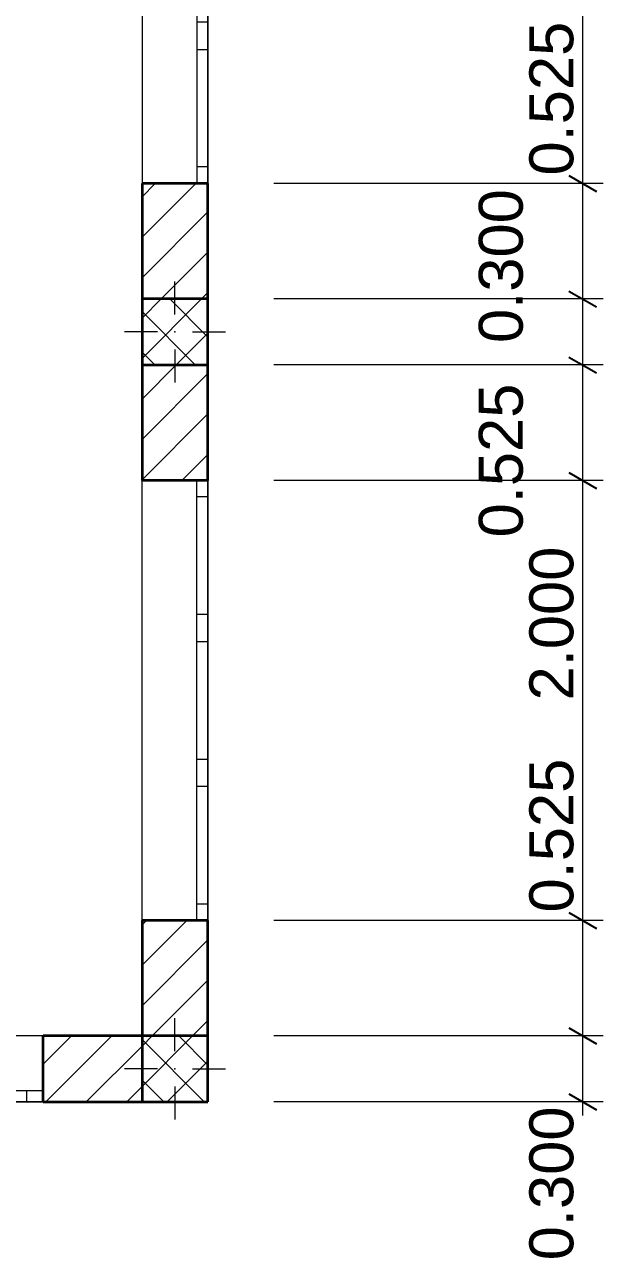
# Model space of a CAD drawing. Header units: millimetres. Extents: x -6000 to 13299, y -11438 to 14364.
# Drawn here: x 10666 to 13299, y -4481 to 1135 of the extents above; entities that cross this region are included whole.
import ezdxf

# ---------------------------------------------------------------- set-up
doc = ezdxf.new("R2010")
doc.units = ezdxf.units.MM
doc.header["$MEASUREMENT"] = 0
doc.linetypes.add('Wipeout_Contour', pattern=[1000, 0, -1000])
for name, color, linetype in [('ArchiCAD Windows', 7, 'Continuous'), ('Dimensioning - General', 7, 'Continuous'), ('Structural - Bearing', 7, 'Continuous')]:
    doc.layers.add(name, color=color, linetype=linetype)
for name, color, linetype, lineweight, true_color in [('ArchiCAD Windows_Pen_No__23', 7, 'Continuous', 20, 0xff6600), ('ArchiCAD Windows_Pen_No__3', 7, 'Continuous', 18, 0xff6600), ('Dimensioning - General_Pen_No__45', 7, 'Continuous', 25, 0x40a5ff), ('Dimensioning - General_Pen_No__85', 7, 'Continuous', 20, 0x80c2ff), ('Structural - Bearing_Pen_No__168', 7, 'Continuous', 13, 0xfe847a), ('Structural - Bearing_Pen_No__169', 7, 'Continuous', 13, 0x68b353), ('Structural - Bearing_Pen_No__28', 7, 'Continuous', 35, 0xa80f02), ('Structural - Bearing_Pen_No__89', 7, 'Continuous', 20, 0x71cebe)]:
    doc.layers.add(name, color=color, linetype=linetype, lineweight=lineweight, true_color=true_color)
for name, color, linetype, lineweight in [('ArchiCAD Windows_Pen_No__27', 7, 'Continuous', 35), ('Dimensioning - General_Pen_No__46', 5, 'Continuous', 25), ('Structural - Bearing_Pen_No__20', 1, 'Continuous', 0), ('Structural - Bearing_Pen_No__27', 7, 'Continuous', 35)]:
    doc.layers.add(name, color=color, linetype=linetype, lineweight=lineweight)
doc.styles.add('GENERATED_STYLE_1', font='')
doc.styles.get('GENERATED_STYLE_1').set_extended_font_data('Arial')
doc.dimstyles.new('GENERATED_STYLE__2', dxfattribs={"dimtxt": 200, "dimasz": 95, "dimexe": 0.18, "dimexo": 300, "dimgap": 0.09, "dimtad": 1, "dimdec": 3, "dimlfac": 0.001, "dimzin": 0, "dimdsep": 46, "dimtxsty": 'GENERATED_STYLE_1', "dimblk": 'ARROWHEAD_2', "dimblk1": 'ARROWHEAD_2', "dimblk2": 'ARROWHEAD_2', "dimcen": 0.09, "dimclrd": 256, "dimclre": 256, "dimclrt": 5, "dimadec": 0, "dimazin": 0, "dimtfac": 1, "dimtdec": 4, "dimtmove": 0, "dimatfit": 3, "dimfxl": 0, "dimtolj": 1, "dimtzin": 0, "dimarcsym": 0})
pattern_1 = [(45, (0, 0), (-91.9239, 91.9239), [])]
pattern_2 = [(45, (0, 0), (-91.9239, 91.9239), []), (135, (0, 0), (91.9239, 91.9239), [])]

# ---------------------------------------------------------------- blocks, each defined once
blk = doc.blocks.new('Slab_1_3', base_point=(2000, -3761.4))
at = {"layer": 'Structural - Bearing_Pen_No__89', "linetype": 'Continuous', "flags": 128}
blk.add_lwpolyline([(2000, -3761.4), (11500, -3761.4), (11500, 3238.6), (2000, 3238.6)], close=True, dxfattribs=at)
blk = doc.blocks.new('Triple Window with Side Transoms 17')
at = {"layer": 'ArchiCAD Windows_Pen_No__23', "linetype": 'Continuous'}
for p, q in [((-1000, 0), (-925, 0)), ((-925, 0), (-925, -50)), ((-391.7, -50), (-391.7, 0)), ((-391.7, 0), (-316.7, 0)), ((-316.7, 0), (-266.7, 0)), ((-266.7, 0), (-266.7, -50)), ((266.7, -50), (266.7, 0)), ((266.7, 0), (316.7, 0)), ((316.7, 0), (391.7, 0)), ((391.7, 0), (391.7, -50)), ((925, -50), (925, 0)), ((925, 0), (1000, 0)), ((-925, -50), (-1000, -50)), ((-316.7, -50), (-391.7, -50)), ((-266.7, -50), (-316.7, -50)), ((316.7, -50), (266.7, -50)), ((391.7, -50), (316.7, -50)), ((1000, -50), (925, -50))]:
    blk.add_line(p, q, dxfattribs=at)
at = {"layer": 'ArchiCAD Windows_Pen_No__27', "linetype": 'Continuous'}
for p, q in [((-1000, -50), (-1000, 0)), ((1000, -50), (1000, 0))]:
    blk.add_line(p, q, dxfattribs=at)
at = {"layer": 'ArchiCAD Windows_Pen_No__3', "linetype": 'Continuous'}
for p, q in [((-1000, 250), (1000, 250)), ((-925, 0), (-391.7, 0)), ((-266.7, 0), (266.7, 0)), ((391.7, 0), (925, 0)), ((-1000, -50), (1000, -50)), ((-391.7, -50), (-925, -50)), ((266.7, -50), (-266.7, -50)), ((925, -50), (391.7, -50))]:
    blk.add_line(p, q, dxfattribs=at)
blk = doc.blocks.new('Wall_4_3', base_point=(8300, -3611.4))
at = {"color": 254, "linetype": 'Wipeout_Contour', "lineweight": 0, "ltscale": 46543.591569}
blk.add_wipeout([(8300, -3461.4), (8300, -3761.4), (8750, -3761.4), (8750, -3711.4), (8750, -3461.4)], dxfattribs=at).dxf.layer = 'Structural - Bearing'
at = {"color": 254, "linetype": 'Wipeout_Contour', "lineweight": 0, "ltscale": 57593.22096}
blk.add_wipeout([(11200, -3461.4), (10750, -3461.4), (10750, -3711.4), (10750, -3761.4), (11200, -3761.4)], dxfattribs=at).dxf.layer = 'Structural - Bearing'
at = {"layer": 'Structural - Bearing_Pen_No__168', "linetype": 'Continuous'}
h = blk.add_hatch(dxfattribs=at)
h.set_pattern_fill('Common_Brick_0003', color=256, style=0, pattern_type=2)
h.set_pattern_definition(pattern_1)
h.paths.add_polyline_path([(8300, -3461.4), (8300, -3761.4), (8750, -3761.4), (8750, -3711.4), (8750, -3461.4)])
h = blk.add_hatch(dxfattribs=at)
h.set_pattern_fill('Common_Brick_0003', color=256, style=0, pattern_type=2)
h.set_pattern_definition(pattern_1)
h.paths.add_polyline_path([(11200, -3461.4), (10750, -3461.4), (10750, -3711.4), (10750, -3761.4), (11200, -3761.4)])
at = {"layer": 'Structural - Bearing_Pen_No__27', "linetype": 'Continuous'}
for p, q in [((8750, -3711.4), (8750, -3461.4)), ((10750, -3711.4), (10750, -3461.4)), ((8750, -3761.4), (8750, -3711.4)), ((10750, -3761.4), (10750, -3711.4))]:
    blk.add_line(p, q, dxfattribs=at)
at = {"layer": 'Structural - Bearing_Pen_No__27', "linetype": 'Continuous', "flags": 128}
for points in [[(8750, -3461.4), (8300, -3461.4)], [(11200, -3461.4), (10750, -3461.4)], [(8300, -3761.4), (8750, -3761.4)], [(10750, -3761.4), (11200, -3761.4)]]:
    blk.add_lwpolyline(points, dxfattribs=at)
at = {"layer": 'ArchiCAD Windows', "color": 21, "linetype": 'Continuous', "lineweight": 18, "true_color": 0xff9955, "xscale": -1, "zscale": 1000}
blk.add_blockref('Triple Window with Side Transoms 17', (9750, -3711.4), dxfattribs=at)
blk = doc.blocks.new('Wall_5_3', base_point=(11350, -3461.4))
at = {"color": 254, "linetype": 'Wipeout_Contour', "lineweight": 0, "ltscale": 56979.978927}
blk.add_wipeout([(11500, -411.4), (11200, -411.4), (11200, -936.4), (11450, -936.4), (11500, -936.4)], dxfattribs=at).dxf.layer = 'Structural - Bearing'
at = {"color": 254, "linetype": 'Wipeout_Contour', "lineweight": 0, "ltscale": 58999.890613}
blk.add_wipeout([(11200, -3461.4), (11500, -3461.4), (11500, -2936.4), (11450, -2936.4), (11200, -2936.4)], dxfattribs=at).dxf.layer = 'Structural - Bearing'
at = {"layer": 'Structural - Bearing_Pen_No__168', "linetype": 'Continuous'}
h = blk.add_hatch(dxfattribs=at)
h.set_pattern_fill('Common_Brick_0003', color=256, style=0, pattern_type=2)
h.set_pattern_definition(pattern_1)
h.paths.add_polyline_path([(11500, -411.4), (11200, -411.4), (11200, -936.4), (11450, -936.4), (11500, -936.4)])
h = blk.add_hatch(dxfattribs=at)
h.set_pattern_fill('Common_Brick_0003', color=256, style=0, pattern_type=2)
h.set_pattern_definition(pattern_1)
h.paths.add_polyline_path([(11200, -3461.4), (11500, -3461.4), (11500, -2936.4), (11450, -2936.4), (11200, -2936.4)])
at = {"layer": 'Structural - Bearing_Pen_No__27', "linetype": 'Continuous'}
for p, q in [((11450, -936.4), (11200, -936.4)), ((11500, -936.4), (11450, -936.4)), ((11450, -2936.4), (11200, -2936.4)), ((11500, -2936.4), (11450, -2936.4))]:
    blk.add_line(p, q, dxfattribs=at)
at = {"layer": 'Structural - Bearing_Pen_No__27', "linetype": 'Continuous', "flags": 128}
for points in [[(11200, -411.4), (11200, -936.4)], [(11500, -936.4), (11500, -411.4)], [(11200, -2936.4), (11200, -3461.4)], [(11500, -3461.4), (11500, -2936.4)]]:
    blk.add_lwpolyline(points, dxfattribs=at)
at = {"layer": 'ArchiCAD Windows', "color": 21, "linetype": 'Continuous', "lineweight": 18, "true_color": 0xff9955, "zscale": 1000, "rotation": 90}
blk.add_blockref('Triple Window with Side Transoms 17', (11450, -1936.4), dxfattribs=at)
blk = doc.blocks.new('Wall_6_3', base_point=(11350, -111.4))
at = {"color": 254, "linetype": 'Wipeout_Contour', "lineweight": 0, "ltscale": 58357.475048}
blk.add_wipeout([(11500, 2938.6), (11200, 2938.6), (11200, 2413.6), (11450, 2413.6), (11500, 2413.6)], dxfattribs=at).dxf.layer = 'Structural - Bearing'
at = {"color": 254, "linetype": 'Wipeout_Contour', "lineweight": 0, "ltscale": 56873.316729}
blk.add_wipeout([(11200, -111.4), (11500, -111.4), (11500, 413.6), (11450, 413.6), (11200, 413.6)], dxfattribs=at).dxf.layer = 'Structural - Bearing'
at = {"layer": 'Structural - Bearing_Pen_No__168', "linetype": 'Continuous'}
h = blk.add_hatch(dxfattribs=at)
h.set_pattern_fill('Common_Brick_0003', color=256, style=0, pattern_type=2)
h.set_pattern_definition(pattern_1)
h.paths.add_polyline_path([(11500, 2938.6), (11200, 2938.6), (11200, 2413.6), (11450, 2413.6), (11500, 2413.6)])
h = blk.add_hatch(dxfattribs=at)
h.set_pattern_fill('Common_Brick_0003', color=256, style=0, pattern_type=2)
h.set_pattern_definition(pattern_1)
h.paths.add_polyline_path([(11200, -111.4), (11500, -111.4), (11500, 413.6), (11450, 413.6), (11200, 413.6)])
at = {"layer": 'Structural - Bearing_Pen_No__27', "linetype": 'Continuous'}
for p, q in [((11450, 2413.6), (11200, 2413.6)), ((11500, 2413.6), (11450, 2413.6)), ((11450, 413.6), (11200, 413.6)), ((11500, 413.6), (11450, 413.6))]:
    blk.add_line(p, q, dxfattribs=at)
at = {"layer": 'Structural - Bearing_Pen_No__27', "linetype": 'Continuous', "flags": 128}
for points in [[(11200, 2938.6), (11200, 2413.6)], [(11500, 2413.6), (11500, 2938.6)], [(11200, 413.6), (11200, -111.4)], [(11500, -111.4), (11500, 413.6)]]:
    blk.add_lwpolyline(points, dxfattribs=at)
at = {"layer": 'ArchiCAD Windows', "color": 21, "linetype": 'Continuous', "lineweight": 18, "true_color": 0xff9955, "xscale": -1, "zscale": 1000, "rotation": 90}
blk.add_blockref('Triple Window with Side Transoms 17', (11450, 1413.6), dxfattribs=at)
blk = doc.blocks.new('Column_1_3', base_point=(11350, -3611.4))
at = {"color": 254, "linetype": 'Wipeout_Contour', "lineweight": 0, "ltscale": 47646.554222}
blk.add_wipeout([(11200, -3761.4), (11500, -3761.4), (11500, -3461.4), (11200, -3461.4)], dxfattribs=at).dxf.layer = 'Structural - Bearing'
at = {"layer": 'Structural - Bearing_Pen_No__169', "linetype": 'Continuous'}
h = blk.add_hatch(dxfattribs=at)
h.set_pattern_fill('Concrete_Block_0003', color=256, style=0, pattern_type=2)
h.set_pattern_definition(pattern_2)
h.paths.add_polyline_path([(11200, -3761.4), (11500, -3761.4), (11500, -3461.4), (11200, -3461.4)])
at = {"layer": 'Structural - Bearing_Pen_No__20', "linetype": 'Continuous'}
for p, q in [((11350, -3531.4), (11350, -3381.4)), ((11270, -3611.4), (11120, -3611.4)), ((11430, -3611.4), (11580, -3611.4)), ((11350, -3691.4), (11350, -3841.4))]:
    blk.add_line(p, q, dxfattribs=at)
blk.add_point((11350, -3611.4), dxfattribs=at)
at = {"layer": 'Structural - Bearing_Pen_No__28', "linetype": 'Continuous'}
for p, q in [((11500, -3461.4), (11200, -3461.4)), ((11200, -3461.4), (11200, -3761.4)), ((11500, -3761.4), (11500, -3461.4)), ((11200, -3761.4), (11500, -3761.4))]:
    blk.add_line(p, q, dxfattribs=at)
blk = doc.blocks.new('Column_9_3', base_point=(11350, -261.4))
at = {"color": 254, "linetype": 'Wipeout_Contour', "lineweight": 0, "ltscale": 45416.002294}
blk.add_wipeout([(11200, -411.4), (11500, -411.4), (11500, -111.4), (11200, -111.4)], dxfattribs=at).dxf.layer = 'Structural - Bearing'
at = {"layer": 'Structural - Bearing_Pen_No__169', "linetype": 'Continuous'}
h = blk.add_hatch(dxfattribs=at)
h.set_pattern_fill('Concrete_Block_0003', color=256, style=0, pattern_type=2)
h.set_pattern_definition(pattern_2)
h.paths.add_polyline_path([(11200, -411.4), (11500, -411.4), (11500, -111.4), (11200, -111.4)])
at = {"layer": 'Structural - Bearing_Pen_No__20', "linetype": 'Continuous'}
for p, q in [((11350, -181.4), (11350, -31.4)), ((11270, -261.4), (11120, -261.4)), ((11430, -261.4), (11580, -261.4)), ((11350, -341.4), (11350, -491.4))]:
    blk.add_line(p, q, dxfattribs=at)
blk.add_point((11350, -261.4), dxfattribs=at)
at = {"layer": 'Structural - Bearing_Pen_No__28', "linetype": 'Continuous'}
for p, q in [((11500, -111.4), (11200, -111.4)), ((11200, -111.4), (11200, -411.4)), ((11500, -411.4), (11500, -111.4)), ((11200, -411.4), (11500, -411.4))]:
    blk.add_line(p, q, dxfattribs=at)
blk = doc.blocks.new('*D62')
at = {"layer": 'Dimensioning - General_Pen_No__45', "linetype": 'Continuous'}
for p, q in [((13143.1, -3425.3), (13268.1, -3497.5)), ((13143.1, -3725.3), (13268.1, -3797.5))]:
    blk.add_line(p, q, dxfattribs=at)
at = {"layer": 'Dimensioning - General_Pen_No__85', "linetype": 'Continuous'}
for p, q in [((13299.4, -3461.4), (11800, -3461.4)), ((13205.6, -3761.4), (13205.6, -3461.4)), ((13299.4, -3761.4), (11800, -3761.4)), ((13205.6, -3822.5), (13205.6, -3761.4))]:
    blk.add_line(p, q, dxfattribs=at)
at = {"layer": 'Dimensioning - General_Pen_No__46', "insert": (13165.6, -4481.4), "char_height": 200, "attachment_point": 7, "rotation": 90, "style": 'GENERATED_STYLE_1'}
blk.add_mtext('\\A1;{\\fArial|b0|i0|c0|p34;0.300}', dxfattribs=at)
blk = doc.blocks.new('ARROWHEAD_2')
at = {"color": 0, "linetype": 'Continuous', "lineweight": 0}
for p, q in [((-0.378, -0.655), (0.378, 0.655)), ((0, 0), (-1, 0))]:
    blk.add_line(p, q, dxfattribs=at)
blk = doc.blocks.new('*D63')
at = {"layer": 'Dimensioning - General_Pen_No__45', "linetype": 'Continuous'}
for p, q in [((13143.1, -2900.3), (13268.1, -2972.5)), ((13143.1, -3425.3), (13268.1, -3497.5))]:
    blk.add_line(p, q, dxfattribs=at)
at = {"layer": 'Dimensioning - General_Pen_No__85', "linetype": 'Continuous'}
for p, q in [((13299.4, -2936.4), (11800, -2936.4)), ((13205.6, -3461.4), (13205.6, -2936.4)), ((13299.4, -3461.4), (11800, -3461.4))]:
    blk.add_line(p, q, dxfattribs=at)
blk = doc.blocks.new('*D64')
at = {"layer": 'Dimensioning - General_Pen_No__45', "linetype": 'Continuous'}
for p, q in [((13143.1, -900.3), (13268.1, -972.5)), ((13143.1, -2900.3), (13268.1, -2972.5))]:
    blk.add_line(p, q, dxfattribs=at)
at = {"layer": 'Dimensioning - General_Pen_No__85', "linetype": 'Continuous'}
for p, q in [((13299.4, -936.4), (11800, -936.4)), ((13205.6, -2936.4), (13205.6, -936.4)), ((13299.4, -2936.4), (11800, -2936.4))]:
    blk.add_line(p, q, dxfattribs=at)
at = {"layer": 'Dimensioning - General_Pen_No__46', "char_height": 200, "attachment_point": 7, "rotation": 90, "style": 'GENERATED_STYLE_1'}
for s, insert in [('\\A1;{\\fArial|b0|i0|c0|p34;0.525}', (12935.6, -1195.3)), ('\\A1;{\\fArial|b0|i0|c0|p34;2.000}', (13165.6, -1936.4)), ('\\A1;{\\fArial|b0|i0|c0|p34;0.525}', (13165.6, -2900.3))]:
    blk.add_mtext(s, dxfattribs=dict(at, insert=insert))
blk = doc.blocks.new('*D65')
at = {"layer": 'Dimensioning - General_Pen_No__45', "linetype": 'Continuous'}
for p, q in [((13143.1, -375.3), (13268.1, -447.5)), ((13143.1, -900.3), (13268.1, -972.5))]:
    blk.add_line(p, q, dxfattribs=at)
at = {"layer": 'Dimensioning - General_Pen_No__85', "linetype": 'Continuous'}
for p, q in [((13299.4, -411.4), (11800, -411.4)), ((13205.6, -936.4), (13205.6, -411.4)), ((13299.4, -936.4), (11800, -936.4))]:
    blk.add_line(p, q, dxfattribs=at)
blk = doc.blocks.new('*D66')
at = {"layer": 'Dimensioning - General_Pen_No__45', "linetype": 'Continuous'}
for p, q in [((13143.1, -75.3), (13268.1, -147.5)), ((13143.1, -375.3), (13268.1, -447.5))]:
    blk.add_line(p, q, dxfattribs=at)
at = {"layer": 'Dimensioning - General_Pen_No__85', "linetype": 'Continuous'}
for p, q in [((13205.6, -411.4), (13205.6, -111.4)), ((13299.4, -411.4), (11800, -411.4))]:
    blk.add_line(p, q, dxfattribs=at)
at = {"layer": 'Dimensioning - General_Pen_No__46', "insert": (12935.6, -311.4), "char_height": 200, "attachment_point": 7, "rotation": 90, "style": 'GENERATED_STYLE_1'}
blk.add_mtext('\\A1;{\\fArial|b0|i0|c0|p34;0.300}', dxfattribs=at)
blk = doc.blocks.new('*D67')
at = {"layer": 'Dimensioning - General_Pen_No__45', "linetype": 'Continuous'}
for p, q in [((13143.1, 449.7), (13268.1, 377.5)), ((13143.1, -75.3), (13268.1, -147.5))]:
    blk.add_line(p, q, dxfattribs=at)
at = {"layer": 'Dimensioning - General_Pen_No__85', "linetype": 'Continuous'}
for p, q in [((13299.4, 413.6), (11800, 413.6)), ((13205.6, -111.4), (13205.6, 413.6)), ((13299.4, -111.4), (11800, -111.4)), ((13205.6, -411.4), (13205.6, -111.4))]:
    blk.add_line(p, q, dxfattribs=at)
blk = doc.blocks.new('*D68')
at = {"layer": 'Dimensioning - General_Pen_No__45', "linetype": 'Continuous'}
for p, q in [((13143.1, 2449.7), (13268.1, 2377.5)), ((13143.1, 449.7), (13268.1, 377.5))]:
    blk.add_line(p, q, dxfattribs=at)
at = {"layer": 'Dimensioning - General_Pen_No__85', "linetype": 'Continuous'}
for p, q in [((13299.4, 2413.6), (11800, 2413.6)), ((13205.6, 413.6), (13205.6, 2413.6)), ((13299.4, 413.6), (11800, 413.6))]:
    blk.add_line(p, q, dxfattribs=at)
at = {"layer": 'Dimensioning - General_Pen_No__46', "char_height": 200, "attachment_point": 7, "rotation": 90, "style": 'GENERATED_STYLE_1'}
for s, insert in [('\\A1;{\\fArial|b0|i0|c0|p34;0.525}', (12935.6, 2334.2)), ('\\A1;{\\fArial|b0|i0|c0|p34;2.000}', (13165.6, 1413.6)), ('\\A1;{\\fArial|b0|i0|c0|p34;0.525}', (13165.6, 449.7))]:
    blk.add_mtext(s, dxfattribs=dict(at, insert=insert))

msp = doc.modelspace()

# ---------------------------------------------------------------- block references
at = {"layer": 'Structural - Bearing', "color": 123, "linetype": 'Continuous', "lineweight": 20, "true_color": 0x71cebe}
msp.add_blockref('Slab_1_3', (2000, -3761.377), dxfattribs=at)

# ---------------------------------------------------------------- next in the draw order: block references
at = {"layer": 'Structural - Bearing'}
for name, p in [('Wall_6_3', (11350, -111.377)), ('Wall_4_3', (8300, -3611.377))]:
    msp.add_blockref(name, p, dxfattribs=at)

# ---------------------------------------------------------------- next in the draw order: block references
msp.add_blockref('Wall_5_3', (11350, -3461.377), dxfattribs=at)

# ---------------------------------------------------------------- next in the draw order: dimensions: what is measured, and where the dimension line sits
at = {"layer": 'Dimensioning - General', "color": 151, "linetype": 'Continuous', "lineweight": 20, "true_color": 0x80c2ff}
dim = msp.add_linear_dim(base=(13205.6246, 2413.623), p1=(11500, 413.623), p2=(11500, 2413.623), angle=90, dimstyle='GENERATED_STYLE__2', dxfattribs=at)
dim.commit()
dim.dimension.update_dxf_attribs({"geometry": '*D68', "text_midpoint": (13065.6246, 1755.566), "dimtype": 160, "text_rotation": 90})

# ---------------------------------------------------------------- next in the draw order: block references
at = {"layer": 'Structural - Bearing', "color": 14, "lineweight": 35, "true_color": 0xa80f02}
for name, p in [('Column_9_3', (11350, -261.377)), ('Column_1_3', (11350, -3611.377))]:
    msp.add_blockref(name, p, dxfattribs=at)

# ---------------------------------------------------------------- next in the draw order: dimensions: what is measured, and where the dimension line sits
at = {"layer": 'Dimensioning - General', "color": 151, "linetype": 'Continuous', "lineweight": 20, "true_color": 0x80c2ff}
for base, p1, p2, picture, middle in [((13205.6246, 413.623), (11500, -111.377), (11500, 413.623), '*D67', (13065.6246, 791.691)), ((13205.6246, -111.377), (11500, -411.377), (11500, -111.377), '*D66', (12835.6246, 30.566)), ((13205.6246, -411.377), (11500, -936.377), (11500, -411.377), '*D65', (12835.6246, -853.32)), ((13205.6246, -936.377), (11500, -2936.377), (11500, -936.377), '*D64', (13065.6246, -1594.434)), ((13205.6246, -2936.377), (11500, -3461.377), (11500, -2936.377), '*D63', (13065.6246, -2558.309)), ((13205.6246, -3461.377), (11500, -3761.377), (11500, -3461.377), '*D62', (13065.6246, -4139.445))]:
    dim = msp.add_linear_dim(base=base, p1=p1, p2=p2, angle=90, dimstyle='GENERATED_STYLE__2', dxfattribs=at)
    dim.commit()
    dim.dimension.update_dxf_attribs({"geometry": picture, "text_midpoint": middle, "dimtype": 160, "text_rotation": 90})

doc.saveas('drawing.dxf')
